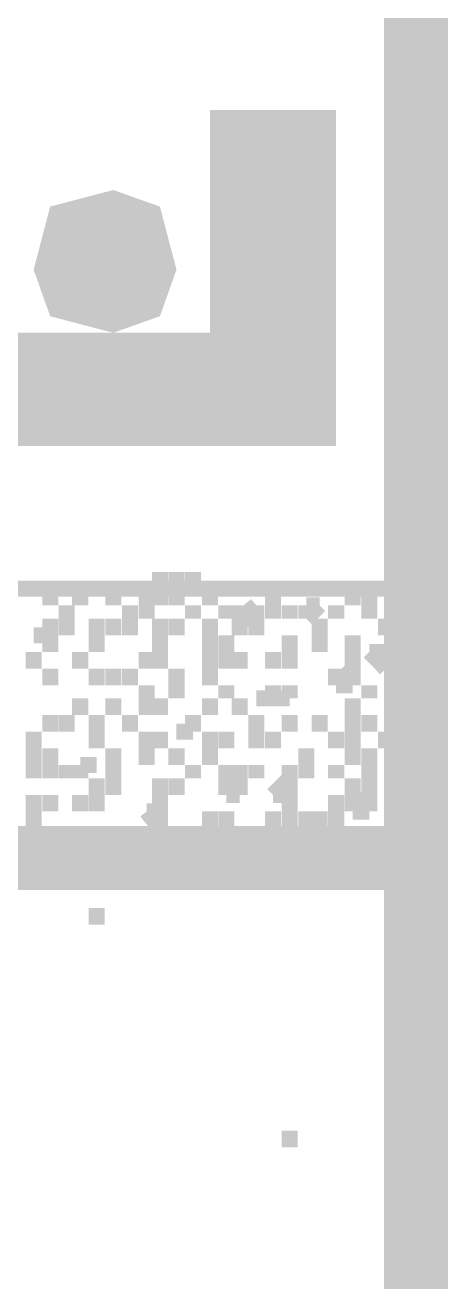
# Model space of a CAD drawing. Header units: millimetres. Extents: x 5 to 350, y 3 to 213.
# Drawn here: x 123.99 to 126.23, y 118.15 to 124.82 of the extents above; entities that cross this region are included whole.
import ezdxf

# ---------------------------------------------------------------- set-up
doc = ezdxf.new("R2010")
doc.units = ezdxf.units.MM
doc.layers.add('H', color=251, linetype='Continuous')
doc.layers.add('P', color=255, linetype='Continuous')

msp = doc.modelspace()

# ---------------------------------------------------------------- hatches: boundary and pattern name
at = {"layer": 'H', "linetype": 'Continuous'}
for points in [[(125.642, 122.59), (124.972, 123.19), (124.972, 124.372), (125.642, 122.59)], [(125.642, 122.59), (124.972, 124.372), (125.642, 124.372), (125.642, 122.59)], [(124.46, 123.525), (124.125, 123.86), (124.46, 123.948), (124.46, 123.525)], [(124.46, 123.525), (124.46, 123.948), (124.707, 123.86), (124.46, 123.525)], [(124.037, 123.525), (124.125, 123.86), (124.46, 123.525), (124.037, 123.525)], [(124.46, 123.525), (124.707, 123.86), (124.795, 123.525), (124.46, 123.525)], [(124.125, 123.278), (124.037, 123.525), (124.46, 123.525), (124.125, 123.278)], [(124.46, 123.19), (124.125, 123.278), (124.46, 123.525), (124.46, 123.19)], [(124.46, 123.19), (124.46, 123.525), (124.707, 123.278), (124.46, 123.19)], [(124.707, 123.278), (124.46, 123.525), (124.795, 123.525), (124.707, 123.278)], [(78.916, 122.59), (124.795, 123.19), (124.795, 122.59), (78.916, 122.59)], [(78.916, 122.59), (79.498, 123.19), (124.795, 123.19), (78.916, 122.59)], [(124.795, 122.59), (124.795, 123.19), (124.972, 123.19), (124.795, 122.59)], [(124.795, 122.59), (124.972, 123.19), (125.642, 122.59), (124.795, 122.59)]]:
    msp.add_hatch(color=256, dxfattribs=at).paths.add_polyline_path(points)

# ---------------------------------------------------------------- linework, layer by layer
at = {"layer": 'P'}
for points, const_width in [([(126.065, 120.403), (126.065, 131.322)], 0.339), ([(124.707, 121.832), (124.707, 121.92)], 0.085), ([(124.795, 121.832), (124.795, 121.92)], 0.085), ([(124.883, 121.832), (124.883, 121.92)], 0.085), ([(78.493, 121.832), (126.065, 121.832)], 0.085), ([(124.125, 121.744), (124.125, 121.832)], 0.085), ([(124.125, 121.744), (124.125, 121.832)], 0.085), ([(124.125, 121.744), (124.125, 121.832)], 0.085), ([(124.284, 121.744), (124.284, 121.832)], 0.085), ([(124.284, 121.744), (124.284, 121.832)], 0.085), ([(124.284, 121.744), (124.284, 121.832)], 0.085), ([(124.284, 121.744), (124.284, 121.832)], 0.085), ([(124.46, 121.744), (124.46, 121.832)], 0.085), ([(124.46, 121.744), (124.46, 121.832)], 0.085), ([(124.636, 121.744), (124.636, 121.832)], 0.085), ([(124.636, 121.744), (124.636, 121.832)], 0.085), ([(124.636, 121.744), (124.636, 121.832)], 0.085), ([(124.707, 121.744), (124.707, 121.832)], 0.085), ([(124.707, 121.744), (124.707, 121.832)], 0.085), ([(124.707, 121.744), (124.707, 121.832)], 0.085), ([(124.795, 121.744), (124.795, 121.832)], 0.085), ([(124.972, 121.744), (124.972, 121.832)], 0.085), ([(125.307, 121.744), (125.307, 121.832)], 0.085), ([(125.73, 121.744), (125.73, 121.832)], 0.085), ([(125.73, 121.744), (125.73, 121.832)], 0.085), ([(125.818, 121.744), (125.818, 121.832)], 0.085), ([(126.065, 121.744), (126.065, 121.832)], 0.085), ([(124.213, 121.673), (124.213, 121.744)], 0.085), ([(124.548, 121.673), (124.548, 121.744)], 0.085), ([(124.636, 121.673), (124.636, 121.744)], 0.085), ([(124.883, 121.673), (124.883, 121.744)], 0.085), ([(125.06, 121.673), (125.06, 121.744)], 0.085), ([(125.13, 121.673), (125.218, 121.744)], 0.085), ([(125.13, 121.673), (125.13, 121.744)], 0.085), ([(125.218, 121.673), (125.218, 121.744)], 0.085), ([(125.307, 121.673), (125.307, 121.744)], 0.085), ([(125.395, 121.673), (125.395, 121.744)], 0.085), ([(125.483, 121.744), (125.554, 121.744)], 0.085), ([(125.483, 121.744), (125.483, 121.673)], 0.085), ([(125.483, 121.673), (125.554, 121.744)], 0.085), ([(125.483, 121.673), (125.483, 121.744)], 0.085), ([(125.483, 121.673), (125.483, 121.744)], 0.085), ([(125.483, 121.673), (125.483, 121.744)], 0.085), ([(125.642, 121.673), (125.642, 121.744)], 0.085), ([(125.642, 121.673), (125.642, 121.744)], 0.085), ([(125.642, 121.673), (125.642, 121.744)], 0.085), ([(125.818, 121.673), (125.818, 121.744)], 0.085), ([(124.125, 121.585), (124.125, 121.673)], 0.085), ([(124.213, 121.585), (124.213, 121.673)], 0.085), ([(124.372, 121.585), (124.372, 121.673)], 0.085), ([(124.372, 121.585), (124.372, 121.673)], 0.085), ([(124.372, 121.585), (124.372, 121.673)], 0.085), ([(124.46, 121.585), (124.46, 121.673)], 0.085), ([(124.548, 121.585), (124.548, 121.673)], 0.085), ([(124.707, 121.585), (124.707, 121.673)], 0.085), ([(124.795, 121.585), (124.795, 121.673)], 0.085), ([(124.972, 121.585), (124.972, 121.673)], 0.085), ([(125.13, 121.673), (125.218, 121.673)], 0.085), ([(125.13, 121.585), (125.13, 121.673)], 0.085), ([(125.218, 121.585), (125.218, 121.673)], 0.085), ([(125.554, 121.585), (125.554, 121.673)], 0.085), ([(125.906, 121.585), (125.906, 121.673)], 0.085), ([(126.065, 121.585), (126.065, 121.673)], 0.085), ([(126.065, 121.585), (126.065, 121.673)], 0.085), ([(126.065, 121.585), (126.065, 121.673)], 0.085), ([(126.065, 121.585), (126.065, 121.673)], 0.085), ([(124.037, 121.585), (124.125, 121.585)], 0.085), ([(124.037, 121.585), (124.125, 121.585)], 0.085), ([(124.125, 121.497), (124.125, 121.585)], 0.085), ([(124.125, 121.497), (124.125, 121.585)], 0.085), ([(124.372, 121.497), (124.372, 121.585)], 0.085), ([(124.707, 121.497), (124.707, 121.585)], 0.085), ([(124.972, 121.497), (124.972, 121.585)], 0.085), ([(124.972, 121.497), (124.972, 121.585)], 0.085), ([(124.972, 121.497), (124.972, 121.585)], 0.085), ([(125.06, 121.497), (125.06, 121.585)], 0.085), ([(125.395, 121.497), (125.395, 121.585)], 0.085), ([(125.554, 121.497), (125.554, 121.585)], 0.085), ([(125.73, 121.497), (125.73, 121.585)], 0.085), ([(125.977, 121.497), (125.977, 121.585)], 0.085), ([(126.065, 121.497), (126.065, 121.585)], 0.085), ([(124.037, 121.408), (124.037, 121.497)], 0.085), ([(124.284, 121.408), (124.284, 121.497)], 0.085), ([(124.636, 121.408), (124.636, 121.497)], 0.085), ([(124.707, 121.408), (124.707, 121.497)], 0.085), ([(124.972, 121.408), (124.972, 121.497)], 0.085), ([(125.06, 121.408), (125.06, 121.497)], 0.085), ([(125.06, 121.497), (125.06, 121.408)], 0.085), ([(125.06, 121.408), (125.06, 121.497)], 0.085), ([(125.13, 121.408), (125.13, 121.497)], 0.085), ([(125.307, 121.408), (125.307, 121.497)], 0.085), ([(125.307, 121.408), (125.307, 121.497)], 0.085), ([(125.395, 121.408), (125.395, 121.497)], 0.085), ([(125.73, 121.408), (125.73, 121.497)], 0.085), ([(125.818, 121.497), (125.906, 121.497)], 0.085), ([(125.818, 121.497), (125.906, 121.408)], 0.085), ([(125.906, 121.408), (125.906, 121.497)], 0.085), ([(124.125, 121.32), (124.125, 121.408)], 0.085), ([(124.372, 121.32), (124.372, 121.408)], 0.085), ([(124.372, 121.32), (124.372, 121.408)], 0.085), ([(124.372, 121.32), (124.372, 121.408)], 0.085), ([(124.372, 121.32), (124.372, 121.408)], 0.085), ([(124.46, 121.32), (124.46, 121.408)], 0.085), ([(124.46, 121.32), (124.46, 121.408)], 0.085), ([(124.46, 121.32), (124.46, 121.408)], 0.085), ([(124.46, 121.32), (124.46, 121.408)], 0.085), ([(124.548, 121.32), (124.548, 121.408)], 0.085), ([(124.795, 121.32), (124.795, 121.408)], 0.085), ([(124.972, 121.32), (124.972, 121.408)], 0.085), ([(125.642, 121.32), (125.73, 121.408)], 0.085), ([(125.642, 121.32), (125.642, 121.408)], 0.085), ([(125.73, 121.32), (125.73, 121.408)], 0.085), ([(125.73, 121.32), (125.73, 121.408)], 0.085), ([(125.977, 121.32), (125.977, 121.408)], 0.085), ([(125.977, 121.32), (125.977, 121.408)], 0.085), ([(125.977, 121.32), (125.977, 121.408)], 0.085), ([(124.636, 121.25), (124.636, 121.32)], 0.085), ([(124.795, 121.25), (124.795, 121.32)], 0.085), ([(124.795, 121.25), (124.795, 121.32)], 0.085), ([(124.795, 121.25), (124.795, 121.32)], 0.085), ([(125.06, 121.25), (125.06, 121.32)], 0.085), ([(125.307, 121.25), (125.307, 121.32)], 0.085), ([(125.395, 121.25), (125.395, 121.32)], 0.085), ([(125.395, 121.25), (125.395, 121.32)], 0.085), ([(125.395, 121.25), (125.395, 121.32)], 0.085), ([(125.642, 121.32), (125.73, 121.32)], 0.085), ([(125.818, 121.25), (125.818, 121.32)], 0.085), ([(124.284, 121.162), (124.284, 121.25)], 0.085), ([(124.46, 121.162), (124.46, 121.25)], 0.085), ([(124.636, 121.162), (124.636, 121.25)], 0.085), ([(124.707, 121.162), (124.707, 121.25)], 0.085), ([(124.972, 121.162), (124.972, 121.25)], 0.085), ([(125.13, 121.162), (125.13, 121.25)], 0.085), ([(125.218, 121.25), (125.307, 121.25)], 0.085), ([(125.218, 121.25), (125.307, 121.25)], 0.085), ([(125.307, 121.25), (125.395, 121.25)], 0.085), ([(125.307, 121.25), (125.395, 121.25)], 0.085), ([(125.73, 121.162), (125.73, 121.25)], 0.085), ([(125.73, 121.162), (125.73, 121.25)], 0.085), ([(125.73, 121.162), (125.73, 121.25)], 0.085), ([(125.977, 121.162), (125.977, 121.25)], 0.085), ([(126.065, 121.162), (126.065, 121.25)], 0.085), ([(124.125, 121.073), (124.125, 121.162)], 0.085), ([(124.213, 121.073), (124.213, 121.162)], 0.085), ([(124.213, 121.073), (124.213, 121.162)], 0.085), ([(124.372, 121.073), (124.372, 121.162)], 0.085), ([(124.548, 121.073), (124.548, 121.162)], 0.085), ([(124.883, 121.073), (124.883, 121.162)], 0.085), ([(125.218, 121.073), (125.218, 121.162)], 0.085), ([(125.395, 121.073), (125.395, 121.162)], 0.085), ([(125.554, 121.073), (125.554, 121.162)], 0.085), ([(125.73, 121.073), (125.73, 121.162)], 0.085), ([(125.73, 121.073), (125.73, 121.162)], 0.085), ([(125.818, 121.073), (125.818, 121.162)], 0.085), ([(125.977, 121.073), (125.977, 121.162)], 0.085), ([(124.037, 120.985), (124.037, 121.073)], 0.085), ([(124.372, 120.985), (124.372, 121.073)], 0.085), ([(124.636, 120.985), (124.636, 121.073)], 0.085), ([(124.707, 120.985), (124.707, 121.073)], 0.085), ([(124.795, 121.073), (124.883, 121.073)], 0.085), ([(124.795, 121.073), (124.883, 121.073)], 0.085), ([(124.795, 121.073), (124.883, 121.073)], 0.085), ([(124.972, 120.985), (124.972, 121.073)], 0.085), ([(125.06, 120.985), (125.06, 121.073)], 0.085), ([(125.218, 120.985), (125.218, 121.073)], 0.085), ([(125.307, 120.985), (125.307, 121.073)], 0.085), ([(125.307, 120.985), (125.307, 121.073)], 0.085), ([(125.642, 120.985), (125.642, 121.073)], 0.085), ([(125.642, 120.985), (125.642, 121.073)], 0.085), ([(125.73, 120.985), (125.73, 121.073)], 0.085), ([(125.73, 120.985), (125.73, 121.073)], 0.085), ([(125.73, 120.985), (125.73, 121.073)], 0.085), ([(125.906, 120.985), (125.906, 121.073)], 0.085), ([(124.037, 120.897), (124.037, 120.985)], 0.085), ([(124.037, 120.897), (124.037, 120.985)], 0.085), ([(124.037, 120.897), (124.037, 120.985)], 0.085), ([(124.125, 120.897), (124.125, 120.985)], 0.085), ([(124.46, 120.897), (124.46, 120.985)], 0.085), ([(124.46, 120.897), (124.46, 120.985)], 0.085), ([(124.636, 120.897), (124.636, 120.985)], 0.085), ([(124.795, 120.897), (124.795, 120.985)], 0.085), ([(124.972, 120.897), (124.972, 120.985)], 0.085), ([(124.972, 120.897), (124.972, 120.985)], 0.085), ([(125.483, 120.897), (125.483, 120.985)], 0.085), ([(125.73, 120.897), (125.73, 120.985)], 0.085), ([(125.818, 120.897), (125.818, 120.985)], 0.085), ([(125.977, 120.897), (125.977, 120.985)], 0.085), ([(125.977, 120.897), (125.977, 120.985)], 0.085), ([(124.037, 120.826), (124.037, 120.897)], 0.085), ([(124.125, 120.826), (124.125, 120.897)], 0.085), ([(124.213, 120.826), (124.213, 120.897)], 0.085), ([(124.213, 120.826), (124.213, 120.897)], 0.085), ([(124.284, 120.897), (124.372, 120.897)], 0.085), ([(124.284, 120.897), (124.284, 120.826)], 0.085), ([(124.284, 120.826), (124.284, 120.897)], 0.085), ([(124.46, 120.826), (124.46, 120.897)], 0.085), ([(124.46, 120.826), (124.46, 120.897)], 0.085), ([(124.46, 120.826), (124.46, 120.897)], 0.085), ([(124.46, 120.826), (124.46, 120.897)], 0.085), ([(124.46, 120.826), (124.46, 120.897)], 0.085), ([(124.46, 120.826), (124.46, 120.897)], 0.085), ([(124.883, 120.826), (124.883, 120.897)], 0.085), ([(124.883, 120.826), (124.883, 120.897)], 0.085), ([(124.883, 120.826), (124.883, 120.897)], 0.085), ([(125.06, 120.826), (125.06, 120.897)], 0.085), ([(125.13, 120.826), (125.13, 120.897)], 0.085), ([(125.218, 120.826), (125.218, 120.897)], 0.085), ([(125.218, 120.826), (125.218, 120.897)], 0.085), ([(125.218, 120.826), (125.218, 120.897)], 0.085), ([(125.395, 120.826), (125.395, 120.897)], 0.085), ([(125.483, 120.826), (125.483, 120.897)], 0.085), ([(125.642, 120.826), (125.642, 120.897)], 0.085), ([(125.818, 120.826), (125.818, 120.897)], 0.085), ([(124.372, 120.738), (124.372, 120.826)], 0.085), ([(124.46, 120.738), (124.46, 120.826)], 0.085), ([(124.707, 120.738), (124.707, 120.826)], 0.085), ([(124.707, 120.738), (124.707, 120.826)], 0.085), ([(124.707, 120.738), (124.707, 120.826)], 0.085), ([(124.795, 120.738), (124.795, 120.826)], 0.085), ([(125.06, 120.738), (125.13, 120.826)], 0.085), ([(125.06, 120.738), (125.06, 120.826)], 0.085), ([(125.06, 120.738), (125.06, 120.826)], 0.085), ([(125.13, 120.738), (125.13, 120.826)], 0.085), ([(125.307, 120.738), (125.395, 120.826)], 0.085), ([(125.395, 120.738), (125.395, 120.826)], 0.085), ([(125.395, 120.738), (125.395, 120.826)], 0.085), ([(125.73, 120.738), (125.73, 120.826)], 0.085), ([(125.818, 120.738), (125.818, 120.826)], 0.085), ([(125.818, 120.738), (125.818, 120.826)], 0.085), ([(125.818, 120.738), (125.818, 120.826)], 0.085), ([(125.977, 120.738), (125.977, 120.826)], 0.085), ([(126.065, 120.738), (126.065, 120.826)], 0.085), ([(126.065, 120.738), (126.065, 120.826)], 0.085), ([(126.065, 120.738), (126.065, 120.826)], 0.085), ([(126.065, 120.738), (126.065, 120.826)], 0.085), ([(124.037, 120.65), (124.037, 120.738)], 0.085), ([(124.125, 120.65), (124.125, 120.738)], 0.085), ([(124.284, 120.65), (124.284, 120.738)], 0.085), ([(124.372, 120.65), (124.372, 120.738)], 0.085), ([(124.707, 120.65), (124.707, 120.738)], 0.085), ([(125.06, 120.738), (125.13, 120.738)], 0.085), ([(125.307, 120.738), (125.395, 120.738)], 0.085), ([(125.395, 120.65), (125.395, 120.738)], 0.085), ([(125.642, 120.65), (125.642, 120.738)], 0.085), ([(125.73, 120.65), (125.818, 120.738)], 0.085), ([(125.73, 120.65), (125.73, 120.738)], 0.085), ([(125.818, 120.65), (125.818, 120.738)], 0.085), ([(126.065, 120.65), (126.065, 120.738)], 0.085), ([(124.037, 120.562), (124.037, 120.65)], 0.085), ([(124.636, 120.65), (124.707, 120.65)], 0.085), ([(124.636, 120.65), (124.707, 120.562)], 0.085), ([(124.707, 120.562), (124.707, 120.65)], 0.085), ([(124.707, 120.562), (124.707, 120.65)], 0.085), ([(124.972, 120.562), (124.972, 120.65)], 0.085), ([(125.06, 120.562), (125.06, 120.65)], 0.085), ([(125.307, 120.562), (125.307, 120.65)], 0.085), ([(125.395, 120.562), (125.395, 120.65)], 0.085), ([(125.483, 120.562), (125.483, 120.65)], 0.085), ([(125.554, 120.562), (125.554, 120.65)], 0.085), ([(125.554, 120.562), (125.554, 120.65)], 0.085), ([(125.554, 120.562), (125.554, 120.65)], 0.085), ([(125.642, 120.562), (125.642, 120.65)], 0.085), ([(125.73, 120.65), (125.818, 120.65)], 0.085), ([(125.977, 120.562), (125.977, 120.65)], 0.085), ([(78.493, 120.403), (126.065, 120.403)], 0.339), ([(126.065, 120.403), (78.493, 120.403)], 0.339), ([(124.125, 120.474), (124.125, 120.562)], 0.085), ([(124.284, 120.474), (124.284, 120.562)], 0.085), ([(124.372, 120.474), (124.372, 120.562)], 0.085), ([(124.636, 120.474), (124.636, 120.562)], 0.085), ([(124.636, 120.474), (124.636, 120.562)], 0.085), ([(124.883, 120.474), (124.883, 120.562)], 0.085), ([(125.642, 120.474), (125.642, 120.562)], 0.085), ([(126.065, 95.85), (126.065, 120.403)], 0.339), ([(124.125, 120.403), (124.125, 120.474)], 0.085), ([(124.125, 120.403), (124.125, 120.474)], 0.085), ([(124.125, 120.403), (124.125, 120.474)], 0.085), ([(124.125, 120.403), (124.125, 120.474)], 0.085), ([(124.125, 120.403), (124.125, 120.474)], 0.085), ([(124.213, 120.403), (124.213, 120.474)], 0.085), ([(124.284, 120.403), (124.284, 120.474)], 0.085), ([(124.46, 120.403), (124.46, 120.474)], 0.085), ([(124.548, 120.403), (124.548, 120.474)], 0.085), ([(124.548, 120.403), (124.548, 120.474)], 0.085), ([(124.548, 120.403), (124.548, 120.474)], 0.085), ([(124.548, 120.403), (124.548, 120.474)], 0.085), ([(124.636, 120.403), (124.636, 120.474)], 0.085), ([(124.972, 120.403), (124.972, 120.474)], 0.085), ([(125.06, 120.403), (125.06, 120.474)], 0.085), ([(125.06, 120.403), (125.06, 120.474)], 0.085), ([(125.307, 120.403), (125.307, 120.474)], 0.085), ([(125.395, 120.403), (125.395, 120.474)], 0.085), ([(125.642, 120.403), (125.642, 120.474)], 0.085), ([(125.906, 120.403), (125.906, 120.474)], 0.085), ([(125.977, 120.403), (125.977, 120.474)], 0.085), ([(126.065, 120.403), (126.065, 120.474)], 0.085), ([(124.125, 120.403), (124.213, 120.403)], 0.085), ([(124.125, 120.403), (124.213, 120.403)], 0.085), ([(124.707, 120.315), (124.707, 120.403)], 0.085), ([(124.707, 120.315), (124.707, 120.403)], 0.085), ([(124.972, 120.315), (124.972, 120.403)], 0.085), ([(124.972, 120.315), (124.972, 120.403)], 0.085), ([(125.06, 120.403), (125.06, 120.315)], 0.085), ([(125.06, 120.315), (125.06, 120.403)], 0.085), ([(124.372, 120.05), (124.372, 120.138)], 0.085), ([(125.395, 118.868), (125.395, 118.957)], 0.085)]:
    msp.add_lwpolyline(points, dxfattribs=dict(at, const_width=const_width))

doc.saveas('drawing.dxf')
